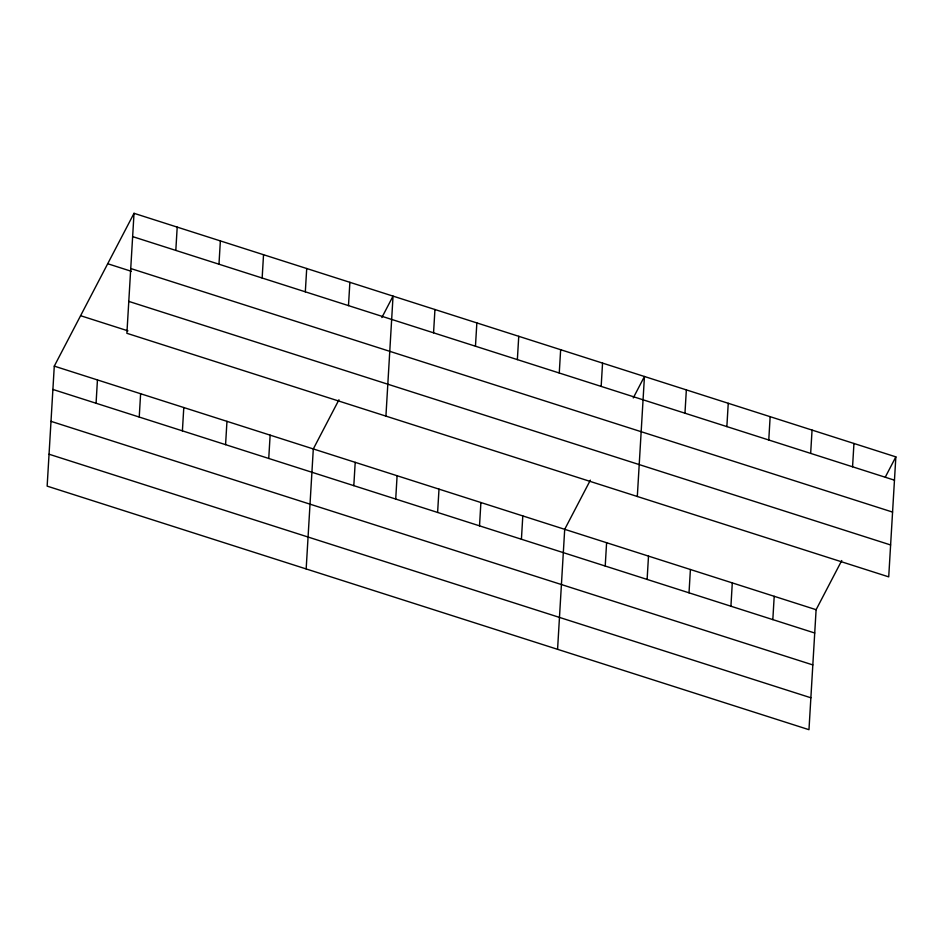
<?xml version="1.0" encoding="UTF-8"?>
<svg xmlns="http://www.w3.org/2000/svg" width="943" height="943" viewBox="0 0 943 943"><rect width="100%" height="100%" fill="white"/><g stroke="black" fill="none" stroke-linecap="round" stroke-linejoin="round"><path stroke-width="1.41" d="M134.024 213.307L126.892 333.303L888.719 576.868L895.85 456.872L134.024 213.307L54.281 366.132L47.15 486.128L808.976 729.693L816.108 609.697L841.757 560.531M96.068 403.25L97.447 379.935M139.234 417.042L140.613 393.738M175.811 250.414L177.201 227.11M182.4 430.845L183.791 407.541M218.976 264.217L220.367 240.913M225.577 444.648L226.957 421.344M262.154 278.02L263.533 254.716M268.743 458.451L270.134 435.147M305.32 291.823L306.711 268.519M306.169 568.935L313.3 448.951L338.961 399.773M348.486 305.626L349.877 282.311M353.814 485.657L355.205 462.341M385.923 416.111L393.042 296.114L381.856 317.555M395.718 499.047L397.097 475.744M433.556 332.82L434.947 309.516M437.611 512.45L439.002 489.134M475.461 346.222L476.852 322.907M479.515 525.84L480.895 502.536M517.365 359.613L518.744 336.309M521.42 539.243L522.799 515.927M559.258 373.015L560.649 349.7M557.572 649.314L564.704 529.329L590.365 480.152M601.163 386.406L602.553 363.102M605.217 566.036L606.597 542.72M637.315 496.489L644.446 376.493L633.26 397.934M647.122 579.426L648.501 556.122M684.96 413.199L686.351 389.895M689.015 592.817L690.406 569.513M726.864 426.601L728.244 403.286M730.919 606.219L732.298 582.915M768.769 439.992L770.148 416.688M772.824 619.61L774.203 596.306M810.662 453.394L812.053 430.079M852.566 466.785L853.945 443.481M885.324 477.052L895.85 456.872M132.645 236.61L894.471 480.187M130.747 268.519L892.573 512.084M107.714 263.734L131.383 271.313M128.79 301.395L890.616 544.96M80.591 315.705L127.942 330.84M54.281 366.132L816.108 609.697M52.891 389.447L814.717 633.012M50.993 421.344L812.819 664.921M49.048 454.22L810.874 697.785"/></g></svg>
